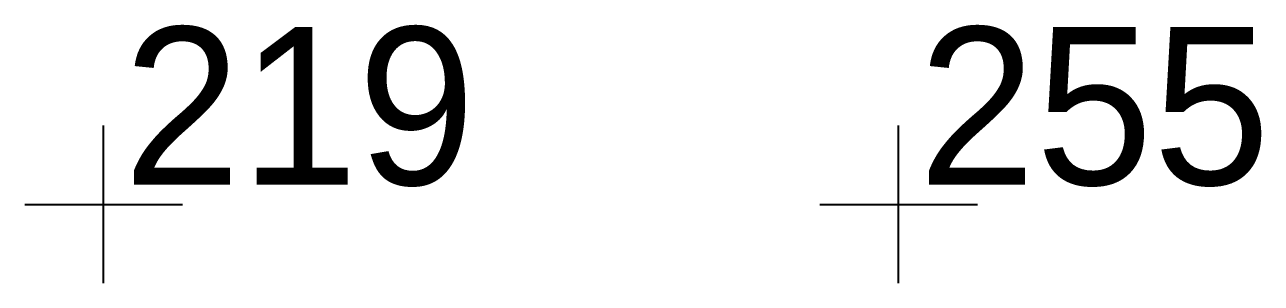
# Model space of a CAD drawing. Extents: x 0 to 48.1, y 0 to 23.7.
# Drawn here: x 12.408 to 13.584, y 8.665 to 8.911 of the extents above; entities that cross this region are included whole.
import ezdxf

# ---------------------------------------------------------------- set-up
doc = ezdxf.new("R2010")
doc.units = 0
doc.header["$MEASUREMENT"] = 0
doc.layers.add('DLXVAL', color=3, linetype='Continuous')

# ---------------------------------------------------------------- blocks, each defined once
blk = doc.blocks.new('*U152')
for p, q in [((12.4826, 8.665, 0.7), (12.4826, 8.815, 0.7)), ((13.2391, 8.665, 0.7), (13.2391, 8.815, 0.7)), ((12.4076, 8.74, 0.7), (12.5576, 8.74, 0.7)), ((13.1641, 8.74, 0.7), (13.3141, 8.74, 0.7))]:
    blk.add_line(p, q)
at = {"layer": 'DLXVAL'}
for s, p in [('219', (12.5014, 8.7587, 0.7)), ('255', (13.2579, 8.7587, 0.7))]:
    blk.add_text(s, height=0.15, dxfattribs=at).set_placement(p)

msp = doc.modelspace()

# ---------------------------------------------------------------- block references
at = {"layer": 'DLXVAL'}
msp.add_blockref('*U152', (0, 0), dxfattribs=at)

doc.saveas('drawing.dxf')
